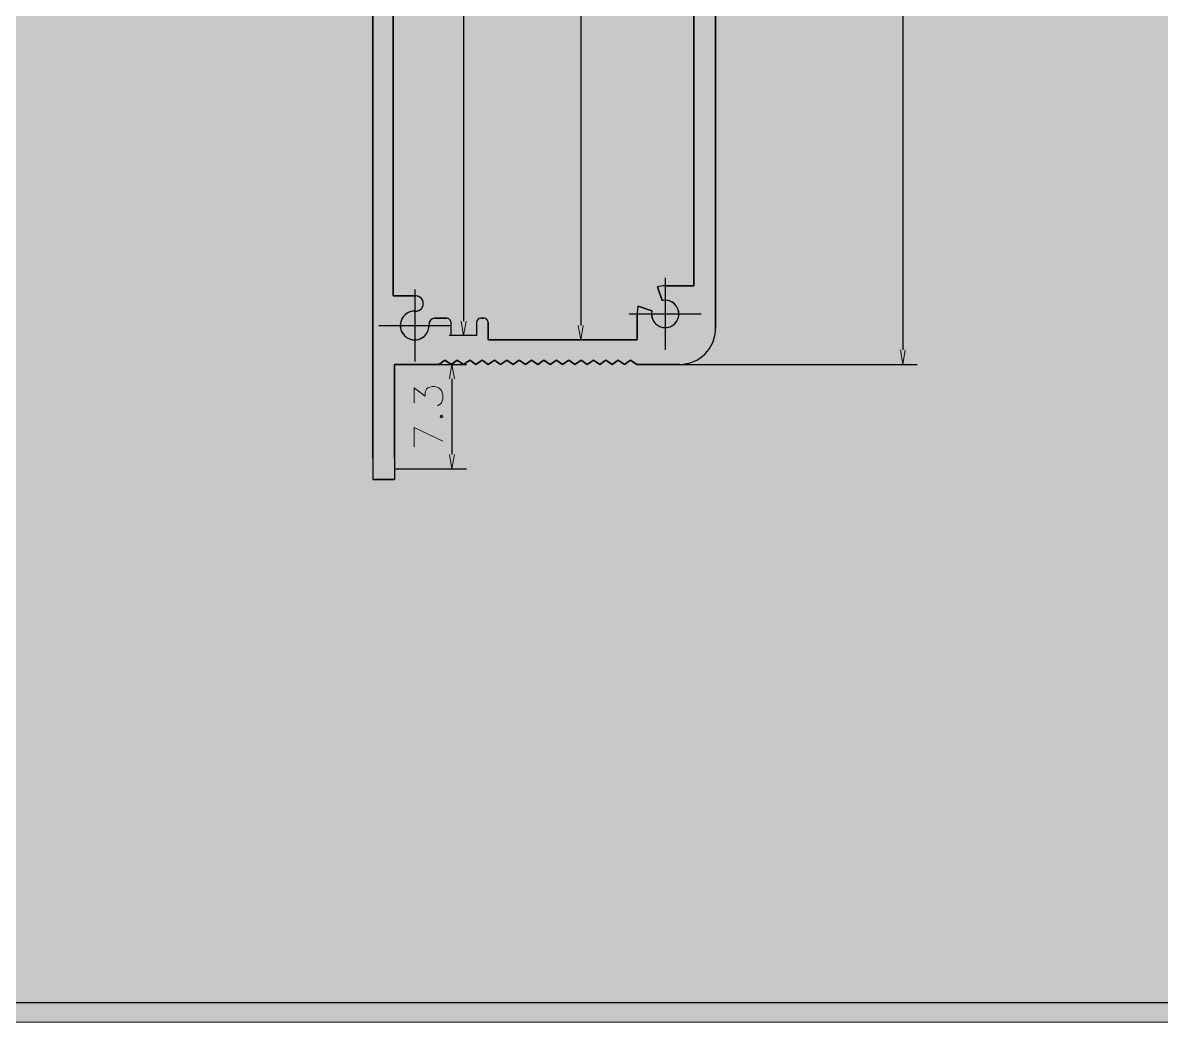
# Model space of a CAD drawing. Header units: inches. Extents: x 0 to 422, y 0 to 136.
# Drawn here: x 133.7 to 211.1, y 0 to 67.9 of the extents above; entities that cross this region are included whole.
import ezdxf

# ---------------------------------------------------------------- set-up
doc = ezdxf.new("R2010")
doc.units = ezdxf.units.IN
doc.header["$MEASUREMENT"] = 0
doc.layers.add('图层 1', color=7, linetype='Continuous')

# ---------------------------------------------------------------- blocks, each defined once
blk = doc.blocks.new('block 2')
at = {"layer": '图层 1', "lineweight": 0}
for points in [[(0, 0), (422.275, 0), (422.275, 135.819), (0, 135.819), (0, 0)], [(163.554, 47.635), (163.717, 46.656), (163.88, 47.635)], [(171.513, 47.341), (171.677, 46.362), (171.84, 47.341)], [(193.408, 45.677), (193.571, 44.698), (193.734, 45.677)], [(162.761, 43.72), (162.924, 44.698), (163.087, 43.72)], [(162.761, 38.581), (162.924, 37.603), (163.087, 38.581)]]:
    blk.add_lwpolyline(points, dxfattribs=at)
at = {"layer": '图层 1', "color": 3, "lineweight": 25, "true_color": 0x00ff00}
blk.add_lwpolyline([(4.456, 1.332), (417.819, 1.332), (417.819, 134.488), (4.456, 134.488), (4.456, 1.332)], dxfattribs=at)
at = {"layer": '图层 1', "color": 18, "lineweight": 25, "true_color": 0x000000}
for points in [[(157.551, 38.337), (157.551, 115.167)], [(157.551, 38.337), (157.551, 113.699)], [(193.571, 106.359), (193.571, 45.677)], [(171.677, 104.695), (171.677, 47.341)], [(180.845, 104.89), (180.845, 47.145)], [(180.845, 104.89), (180.845, 47.145)], [(163.717, 104.401), (163.717, 47.635)], [(160.462, 49.348), (158.921, 49.348), (158.921, 102.688), (160.462, 102.688)], [(158.921, 102.688), (158.921, 49.348)], [(179.376, 102.003), (179.376, 50.032)], [(179.376, 50.032), (179.376, 102.003)], [(177.419, 50.571), (177.419, 45.677)], [(160.389, 49.788), (160.389, 44.894)], [(176.886, 49.972), (176.886, 49.972)], [(176.886, 49.972), (176.886, 49.972)], [(176.886, 49.972), (177.206, 49.029)], [(177.206, 49.029), (176.886, 49.972)], [(176.974, 49.991), (176.974, 49.991)], [(177.062, 50.006), (177.062, 50.006)], [(177.151, 50.018), (177.151, 50.018)], [(177.24, 50.026), (177.24, 50.026)], [(177.329, 50.031), (177.329, 50.031)], [(177.419, 50.032), (177.419, 50.032)], [(179.376, 50.032), (177.419, 50.032)], [(177.419, 50.032), (179.376, 50.032)], [(158.921, 49.348), (160.462, 49.348)], [(160.462, 49.348), (160.462, 49.348)], [(160.462, 49.348), (160.462, 49.348)], [(160.907, 49.09), (160.907, 49.09)], [(177.206, 49.029), (177.206, 49.029)], [(177.419, 49.054), (177.419, 49.054)], [(160.389, 48.32), (160.389, 48.32)], [(160.437, 48.318), (160.437, 48.318)], [(160.437, 48.318), (160.437, 48.318)], [(160.462, 48.318), (160.462, 48.318)], [(160.907, 48.575), (160.907, 48.576)], [(174.972, 48.124), (179.866, 48.124)], [(175.511, 48.124), (175.511, 48.124)], [(175.511, 48.124), (175.511, 48.124)], [(175.511, 48.124), (175.511, 46.362)], [(175.511, 46.362), (175.511, 48.124)], [(175.512, 48.213), (175.512, 48.214)], [(175.517, 48.303), (175.517, 48.303)], [(175.526, 48.392), (175.526, 48.392)], [(175.537, 48.481), (175.537, 48.481)], [(175.552, 48.569), (175.552, 48.569)], [(175.571, 48.657), (175.571, 48.657)], [(176.514, 48.337), (175.571, 48.657)], [(175.571, 48.657), (176.514, 48.337)], [(176.514, 48.337), (176.514, 48.337)], [(178.224, 48.589), (178.224, 48.589)], [(157.942, 47.341), (162.836, 47.341)], [(159.542, 47.83), (159.542, 47.83)], [(161.365, 47.411), (161.365, 47.411)], [(161.365, 47.411), (161.365, 47.411)], [(161.417, 47.635), (161.417, 47.635)], [(161.756, 47.83), (161.756, 47.83)], [(161.756, 47.83), (161.756, 47.83)], [(162.591, 47.83), (161.756, 47.83)], [(161.756, 47.83), (162.591, 47.83)], [(162.591, 47.83), (162.591, 47.83)], [(162.591, 47.83), (162.591, 47.83)], [(162.803, 47.708), (162.803, 47.708)], [(162.836, 47.586), (162.836, 47.586)], [(162.836, 47.586), (162.836, 46.656)], [(164.598, 47.537), (164.598, 47.537)], [(164.598, 47.537), (164.598, 46.656)], [(164.637, 47.684), (164.637, 47.684)], [(164.891, 47.83), (164.891, 47.83)], [(164.891, 47.83), (164.891, 47.83)], [(165.087, 47.83), (164.891, 47.83)], [(165.087, 47.83), (165.087, 47.83)], [(165.087, 47.83), (165.087, 47.83)], [(165.341, 47.684), (165.341, 47.684)], [(165.381, 47.537), (165.381, 47.537)], [(165.381, 46.362), (165.381, 47.537)], [(176.614, 47.659), (176.614, 47.659)], [(178.224, 47.659), (178.224, 47.659)], [(159.542, 46.852), (159.542, 46.852)], [(161.237, 46.852), (161.237, 46.852)], [(163.717, 46.656), (162.738, 46.656)], [(164.598, 46.656), (162.836, 46.656)], [(177.419, 47.194), (177.419, 47.194)], [(180.845, 47.145), (180.845, 47.145)], [(160.389, 46.362), (160.389, 46.362)], [(165.381, 46.362), (175.511, 46.362)], [(175.511, 46.362), (165.772, 46.362)], [(170.641, 46.362), (172.655, 46.362)], [(180.517, 45.922), (180.517, 45.922)], [(162.445, 44.992), (162.024, 44.698)], [(162.445, 44.992), (162.024, 44.698)], [(162.865, 44.698), (162.445, 44.992)], [(162.445, 44.992), (162.865, 44.698)], [(163.286, 44.992), (162.865, 44.698)], [(163.286, 44.992), (162.865, 44.698)], [(163.707, 44.698), (163.286, 44.992)], [(163.286, 44.992), (163.707, 44.698)], [(164.128, 44.992), (163.707, 44.698)], [(164.128, 44.992), (163.707, 44.698)], [(164.549, 44.698), (164.128, 44.992)], [(164.128, 44.992), (164.549, 44.698)], [(164.97, 44.992), (164.549, 44.698)], [(164.97, 44.992), (164.549, 44.698)], [(165.39, 44.698), (164.97, 44.992)], [(164.97, 44.992), (165.39, 44.698)], [(165.811, 44.992), (165.39, 44.698)], [(165.811, 44.992), (165.39, 44.698)], [(166.232, 44.698), (165.811, 44.992)], [(165.811, 44.992), (166.232, 44.698)], [(166.653, 44.992), (166.232, 44.698)], [(166.653, 44.992), (166.232, 44.698)], [(167.074, 44.698), (166.653, 44.992)], [(166.653, 44.992), (167.074, 44.698)], [(167.495, 44.992), (167.074, 44.698)], [(167.495, 44.992), (167.074, 44.698)], [(167.916, 44.698), (167.495, 44.992)], [(167.495, 44.992), (167.916, 44.698)], [(168.336, 44.992), (167.916, 44.698)], [(168.336, 44.992), (167.916, 44.698)], [(168.757, 44.698), (168.336, 44.992)], [(168.336, 44.992), (168.757, 44.698)], [(169.178, 44.992), (168.757, 44.698)], [(169.178, 44.992), (168.757, 44.698)], [(169.599, 44.698), (169.178, 44.992)], [(169.178, 44.992), (169.599, 44.698)], [(170.02, 44.992), (169.599, 44.698)], [(170.02, 44.992), (169.599, 44.698)], [(170.441, 44.698), (170.02, 44.992)], [(170.02, 44.992), (170.441, 44.698)], [(170.862, 44.992), (170.441, 44.698)], [(170.862, 44.992), (170.441, 44.698)], [(171.282, 44.698), (170.862, 44.992)], [(170.862, 44.992), (171.282, 44.698)], [(171.703, 44.992), (171.282, 44.698)], [(171.703, 44.992), (171.282, 44.698)], [(172.124, 44.698), (171.703, 44.992)], [(171.703, 44.992), (172.124, 44.698)], [(172.545, 44.992), (172.124, 44.698)], [(172.545, 44.992), (172.124, 44.698)], [(172.966, 44.698), (172.545, 44.992)], [(172.545, 44.992), (172.966, 44.698)], [(173.387, 44.992), (172.966, 44.698)], [(173.387, 44.992), (172.966, 44.698)], [(173.807, 44.698), (173.387, 44.992)], [(173.387, 44.992), (173.807, 44.698)], [(174.228, 44.992), (173.807, 44.698)], [(174.228, 44.992), (173.807, 44.698)], [(174.649, 44.698), (174.228, 44.992)], [(174.228, 44.992), (174.649, 44.698)], [(175.07, 44.992), (174.649, 44.698)], [(175.07, 44.992), (174.649, 44.698)], [(175.491, 44.698), (175.07, 44.992)], [(175.07, 44.992), (175.491, 44.698)], [(159.019, 44.698), (159.019, 38.337)], [(162.024, 44.698), (159.019, 44.698)], [(159.019, 38.337), (159.019, 44.698)], [(162.024, 44.698), (159.019, 44.698)], [(159.019, 44.698), (163.903, 44.698)], [(178.398, 44.698), (175.491, 44.698)], [(178.398, 44.698), (175.491, 44.698)], [(176.944, 44.698), (194.55, 44.698)], [(178.398, 44.698), (178.398, 44.698)], [(178.398, 44.698), (178.398, 44.698)], [(162.924, 43.72), (162.924, 38.581)], [(157.551, 38.337), (157.551, 36.869)], [(159.019, 38.337), (159.019, 36.869)], [(159.019, 37.603), (163.903, 37.603)], [(159.019, 36.869), (157.551, 36.869)], [(159.019, 36.869), (157.551, 36.869)]]:
    blk.add_lwpolyline(points, dxfattribs=at)
at = {"layer": '图层 1', "color": 18, "lineweight": 9, "true_color": 0x000000}
for points in [[(160.355, 42.08), (160.355, 43.105), (161.101, 42.546), (161.101, 42.826), (161.194, 43.012), (161.287, 43.105), (161.567, 43.198), (161.753, 43.198), (162.033, 43.105), (162.219, 42.919), (162.313, 42.639), (162.313, 42.36), (162.219, 42.08), (162.126, 41.987), (161.94, 41.893)], [(162.313, 41.149), (162.219, 41.242), (162.126, 41.149), (162.219, 41.056), (162.313, 41.149)], [(162.313, 39.473), (160.355, 40.405), (160.355, 39.1)]]:
    blk.add_lwpolyline(points, dxfattribs=at)
at = {"layer": '图层 1', "color": 18, "lineweight": 25, "true_color": 0x000000}
for points, knots in [([(157.551, 38.337), (157.551, 38.337), (157.551, 113.699), (157.551, 113.699), (157.551, 113.699), (157.551, 38.337), (157.551, 38.337)], [0, 0, 0, 0, 1, 1, 1, 2, 2, 2, 2]), ([(180.845, 104.89), (180.845, 104.89), (180.845, 47.145), (180.845, 47.145), (180.845, 47.145), (180.845, 104.89), (180.845, 104.89)], [0, 0, 0, 0, 1, 1, 1, 2, 2, 2, 2]), ([(158.921, 102.688), (158.921, 102.688), (158.921, 49.348), (158.921, 49.348), (158.921, 49.348), (158.921, 102.688), (158.921, 102.688)], [0, 0, 0, 0, 1, 1, 1, 2, 2, 2, 2]), ([(179.376, 50.032), (179.376, 50.032), (179.376, 102.003), (179.376, 102.003), (179.376, 102.003), (179.376, 50.032), (179.376, 50.032)], [0, 0, 0, 0, 1, 1, 1, 2, 2, 2, 2]), ([(177.206, 49.029), (177.206, 49.029), (176.886, 49.972), (176.886, 49.972), (176.886, 49.972), (177.206, 49.029), (177.206, 49.029)], [0, 0, 0, 0, 1, 1, 1, 2, 2, 2, 2]), ([(177.419, 50.032), (177.419, 50.032), (179.376, 50.032), (179.376, 50.032), (179.376, 50.032), (177.419, 50.032), (177.419, 50.032)], [0, 0, 0, 0, 1, 1, 1, 2, 2, 2, 2]), ([(158.921, 49.348), (158.921, 49.348), (160.462, 49.348), (160.462, 49.348), (160.462, 49.348), (158.921, 49.348), (158.921, 49.348)], [0, 0, 0, 0, 1, 1, 1, 2, 2, 2, 2]), ([(160.437, 48.318), (160.721, 48.305), (160.962, 48.524), (160.976, 48.808), (160.989, 49.092), (160.771, 49.333), (160.487, 49.347), (160.478, 49.347), (160.47, 49.348), (160.462, 49.348)], [0, 0, 0, 0, 1, 1, 1, 2, 2, 2, 3, 3, 3, 3]), ([(160.437, 48.318), (160.721, 48.305), (160.962, 48.524), (160.976, 48.808), (160.989, 49.092), (160.771, 49.333), (160.487, 49.347), (160.478, 49.347), (160.47, 49.348), (160.462, 49.348)], [0, 0, 0, 0, 1, 1, 1, 2, 2, 2, 3, 3, 3, 3]), ([(160.437, 48.318), (160.721, 48.305), (160.962, 48.524), (160.976, 48.808), (160.989, 49.092), (160.771, 49.333), (160.487, 49.347), (160.478, 49.347), (160.47, 49.348), (160.462, 49.348)], [0, 0, 0, 0, 1, 1, 1, 2, 2, 2, 3, 3, 3, 3]), ([(160.437, 48.318), (160.721, 48.305), (160.962, 48.524), (160.976, 48.808), (160.989, 49.092), (160.771, 49.333), (160.487, 49.347), (160.478, 49.347), (160.47, 49.348), (160.462, 49.348)], [0, 0, 0, 0, 1, 1, 1, 2, 2, 2, 3, 3, 3, 3]), ([(160.437, 48.318), (160.721, 48.305), (160.962, 48.524), (160.976, 48.808), (160.989, 49.092), (160.771, 49.333), (160.487, 49.347), (160.478, 49.347), (160.47, 49.348), (160.462, 49.348)], [0, 0, 0, 0, 1, 1, 1, 2, 2, 2, 3, 3, 3, 3]), ([(160.437, 48.318), (160.721, 48.305), (160.962, 48.524), (160.976, 48.808), (160.989, 49.092), (160.771, 49.333), (160.487, 49.347), (160.478, 49.347), (160.47, 49.348), (160.462, 49.348)], [0, 0, 0, 0, 1, 1, 1, 2, 2, 2, 3, 3, 3, 3]), ([(160.437, 48.318), (160.721, 48.305), (160.962, 48.524), (160.976, 48.808), (160.989, 49.092), (160.771, 49.333), (160.487, 49.347), (160.478, 49.347), (160.47, 49.348), (160.462, 49.348)], [0, 0, 0, 0, 1, 1, 1, 2, 2, 2, 3, 3, 3, 3]), ([(160.437, 48.318), (160.445, 48.318), (160.453, 48.318), (160.462, 48.318), (160.746, 48.318), (160.976, 48.548), (160.976, 48.833), (160.976, 49.117), (160.746, 49.348), (160.462, 49.348)], [0, 0, 0, 0, 1, 1, 1, 2, 2, 2, 3, 3, 3, 3]), ([(160.437, 48.318), (160.721, 48.305), (160.962, 48.524), (160.976, 48.808), (160.989, 49.092), (160.771, 49.333), (160.487, 49.347), (160.478, 49.347), (160.47, 49.348), (160.462, 49.348)], [0, 0, 0, 0, 1, 1, 1, 2, 2, 2, 3, 3, 3, 3]), ([(160.437, 48.318), (160.445, 48.318), (160.453, 48.318), (160.462, 48.318), (160.746, 48.318), (160.976, 48.548), (160.976, 48.833), (160.976, 49.117), (160.746, 49.348), (160.462, 49.348)], [0, 0, 0, 0, 1, 1, 1, 2, 2, 2, 3, 3, 3, 3]), ([(176.514, 48.337), (176.396, 47.837), (176.706, 47.337), (177.206, 47.219), (177.706, 47.101), (178.207, 47.411), (178.324, 47.911), (178.442, 48.411), (178.132, 48.911), (177.632, 49.029), (177.492, 49.062), (177.346, 49.062), (177.206, 49.029)], [0, 0, 0, 0, 1, 1, 1, 2, 2, 2, 3, 3, 3, 4, 4, 4, 4]), ([(176.514, 48.337), (176.396, 47.837), (176.706, 47.337), (177.206, 47.219), (177.706, 47.101), (178.207, 47.411), (178.324, 47.911), (178.442, 48.411), (178.132, 48.911), (177.632, 49.029), (177.492, 49.062), (177.346, 49.062), (177.206, 49.029)], [0, 0, 0, 0, 1, 1, 1, 2, 2, 2, 3, 3, 3, 4, 4, 4, 4]), ([(176.514, 48.337), (176.396, 47.837), (176.706, 47.337), (177.206, 47.219), (177.706, 47.101), (178.207, 47.411), (178.324, 47.911), (178.442, 48.411), (178.132, 48.911), (177.632, 49.029), (177.492, 49.062), (177.346, 49.062), (177.206, 49.029)], [0, 0, 0, 0, 1, 1, 1, 2, 2, 2, 3, 3, 3, 4, 4, 4, 4]), ([(176.514, 48.337), (176.396, 47.837), (176.706, 47.337), (177.206, 47.219), (177.706, 47.101), (178.207, 47.411), (178.324, 47.911), (178.442, 48.411), (178.132, 48.911), (177.632, 49.029), (177.492, 49.062), (177.346, 49.062), (177.206, 49.029)], [0, 0, 0, 0, 1, 1, 1, 2, 2, 2, 3, 3, 3, 4, 4, 4, 4]), ([(176.514, 48.337), (176.396, 47.837), (176.706, 47.337), (177.206, 47.219), (177.706, 47.101), (178.207, 47.411), (178.324, 47.911), (178.442, 48.411), (178.132, 48.911), (177.632, 49.029), (177.492, 49.062), (177.346, 49.062), (177.206, 49.029)], [0, 0, 0, 0, 1, 1, 1, 2, 2, 2, 3, 3, 3, 4, 4, 4, 4]), ([(176.514, 48.337), (176.396, 47.837), (176.706, 47.337), (177.206, 47.219), (177.706, 47.101), (178.207, 47.411), (178.324, 47.911), (178.442, 48.411), (178.132, 48.911), (177.632, 49.029), (177.492, 49.062), (177.346, 49.062), (177.206, 49.029)], [0, 0, 0, 0, 1, 1, 1, 2, 2, 2, 3, 3, 3, 4, 4, 4, 4]), ([(176.514, 48.337), (176.396, 47.837), (176.706, 47.337), (177.206, 47.219), (177.706, 47.101), (178.207, 47.411), (178.324, 47.911), (178.442, 48.411), (178.132, 48.911), (177.632, 49.029), (177.492, 49.062), (177.346, 49.062), (177.206, 49.029)], [0, 0, 0, 0, 1, 1, 1, 2, 2, 2, 3, 3, 3, 4, 4, 4, 4]), ([(176.514, 48.337), (176.396, 47.837), (176.706, 47.337), (177.206, 47.219), (177.706, 47.101), (178.207, 47.411), (178.324, 47.911), (178.442, 48.411), (178.132, 48.911), (177.632, 49.029), (177.492, 49.062), (177.346, 49.062), (177.206, 49.029)], [0, 0, 0, 0, 1, 1, 1, 2, 2, 2, 3, 3, 3, 4, 4, 4, 4]), ([(176.514, 48.337), (176.481, 48.197), (176.481, 48.051), (176.514, 47.911), (176.632, 47.411), (177.132, 47.101), (177.632, 47.219), (178.132, 47.337), (178.442, 47.837), (178.324, 48.337), (178.207, 48.837), (177.706, 49.147), (177.206, 49.029)], [0, 0, 0, 0, 1, 1, 1, 2, 2, 2, 3, 3, 3, 4, 4, 4, 4]), ([(176.514, 48.337), (176.481, 48.197), (176.481, 48.051), (176.514, 47.911), (176.632, 47.411), (177.132, 47.101), (177.632, 47.219), (178.132, 47.337), (178.442, 47.837), (178.324, 48.337), (178.207, 48.837), (177.706, 49.147), (177.206, 49.029)], [0, 0, 0, 0, 1, 1, 1, 2, 2, 2, 3, 3, 3, 4, 4, 4, 4]), ([(160.437, 48.318), (160.397, 48.321), (160.358, 48.32), (160.319, 48.317), (159.78, 48.279), (159.374, 47.81), (159.413, 47.271), (159.451, 46.732), (159.92, 46.326), (160.459, 46.365), (160.998, 46.403), (161.404, 46.872), (161.365, 47.411)], [0, 0, 0, 0, 1, 1, 1, 2, 2, 2, 3, 3, 3, 4, 4, 4, 4]), ([(160.437, 48.318), (160.397, 48.321), (160.358, 48.32), (160.319, 48.317), (159.78, 48.279), (159.374, 47.81), (159.413, 47.271), (159.451, 46.732), (159.92, 46.326), (160.459, 46.365), (160.998, 46.403), (161.404, 46.872), (161.365, 47.411)], [0, 0, 0, 0, 1, 1, 1, 2, 2, 2, 3, 3, 3, 4, 4, 4, 4]), ([(160.437, 48.318), (159.897, 48.345), (159.438, 47.929), (159.411, 47.389), (159.385, 46.848), (159.802, 46.39), (160.342, 46.363), (160.881, 46.337), (161.34, 46.754), (161.367, 47.294), (161.369, 47.333), (161.368, 47.372), (161.365, 47.411)], [0, 0, 0, 0, 1, 1, 1, 2, 2, 2, 3, 3, 3, 4, 4, 4, 4]), ([(160.437, 48.318), (159.897, 48.345), (159.438, 47.929), (159.411, 47.389), (159.385, 46.848), (159.802, 46.39), (160.342, 46.363), (160.881, 46.337), (161.34, 46.754), (161.367, 47.294), (161.369, 47.333), (161.368, 47.372), (161.365, 47.411)], [0, 0, 0, 0, 1, 1, 1, 2, 2, 2, 3, 3, 3, 4, 4, 4, 4]), ([(160.437, 48.318), (159.897, 48.345), (159.438, 47.929), (159.411, 47.389), (159.385, 46.848), (159.802, 46.39), (160.342, 46.363), (160.881, 46.337), (161.34, 46.754), (161.367, 47.294), (161.369, 47.333), (161.368, 47.372), (161.365, 47.411)], [0, 0, 0, 0, 1, 1, 1, 2, 2, 2, 3, 3, 3, 4, 4, 4, 4]), ([(160.437, 48.318), (159.897, 48.345), (159.438, 47.929), (159.411, 47.389), (159.385, 46.848), (159.802, 46.39), (160.342, 46.363), (160.881, 46.337), (161.34, 46.754), (161.367, 47.294), (161.369, 47.333), (161.368, 47.372), (161.365, 47.411)], [0, 0, 0, 0, 1, 1, 1, 2, 2, 2, 3, 3, 3, 4, 4, 4, 4]), ([(160.437, 48.318), (159.897, 48.345), (159.438, 47.929), (159.411, 47.389), (159.385, 46.848), (159.802, 46.39), (160.342, 46.363), (160.881, 46.337), (161.34, 46.754), (161.367, 47.294), (161.369, 47.333), (161.368, 47.372), (161.365, 47.411)], [0, 0, 0, 0, 1, 1, 1, 2, 2, 2, 3, 3, 3, 4, 4, 4, 4]), ([(160.437, 48.318), (159.897, 48.345), (159.438, 47.929), (159.411, 47.389), (159.385, 46.848), (159.802, 46.39), (160.342, 46.363), (160.881, 46.337), (161.34, 46.754), (161.367, 47.294), (161.369, 47.333), (161.368, 47.372), (161.365, 47.411)], [0, 0, 0, 0, 1, 1, 1, 2, 2, 2, 3, 3, 3, 4, 4, 4, 4]), ([(160.437, 48.318), (159.897, 48.345), (159.438, 47.929), (159.411, 47.389), (159.385, 46.848), (159.802, 46.39), (160.342, 46.363), (160.881, 46.337), (161.34, 46.754), (161.367, 47.294), (161.369, 47.333), (161.368, 47.372), (161.365, 47.411)], [0, 0, 0, 0, 1, 1, 1, 2, 2, 2, 3, 3, 3, 4, 4, 4, 4]), ([(160.437, 48.318), (159.897, 48.345), (159.438, 47.929), (159.411, 47.389), (159.385, 46.848), (159.802, 46.39), (160.342, 46.363), (160.881, 46.337), (161.34, 46.754), (161.367, 47.294), (161.369, 47.333), (161.368, 47.372), (161.365, 47.411)], [0, 0, 0, 0, 1, 1, 1, 2, 2, 2, 3, 3, 3, 4, 4, 4, 4]), ([(175.511, 46.362), (175.511, 46.362), (175.511, 48.124), (175.511, 48.124), (175.511, 48.124), (175.511, 46.362), (175.511, 46.362)], [0, 0, 0, 0, 1, 1, 1, 2, 2, 2, 2]), ([(175.571, 48.657), (175.571, 48.657), (176.514, 48.337), (176.514, 48.337), (176.514, 48.337), (175.571, 48.657), (175.571, 48.657)], [0, 0, 0, 0, 1, 1, 1, 2, 2, 2, 2]), ([(161.756, 47.83), (161.747, 47.83), (161.737, 47.83), (161.728, 47.829), (161.512, 47.814), (161.35, 47.627), (161.365, 47.411)], [0, 0, 0, 0, 1, 1, 1, 2, 2, 2, 2]), ([(161.756, 47.83), (161.747, 47.83), (161.737, 47.83), (161.728, 47.829), (161.512, 47.814), (161.35, 47.627), (161.365, 47.411)], [0, 0, 0, 0, 1, 1, 1, 2, 2, 2, 2]), ([(161.756, 47.83), (161.54, 47.83), (161.364, 47.655), (161.364, 47.439), (161.364, 47.43), (161.365, 47.42), (161.365, 47.411)], [0, 0, 0, 0, 1, 1, 1, 2, 2, 2, 2]), ([(161.756, 47.83), (161.54, 47.83), (161.364, 47.655), (161.364, 47.439), (161.364, 47.43), (161.365, 47.42), (161.365, 47.411)], [0, 0, 0, 0, 1, 1, 1, 2, 2, 2, 2]), ([(161.756, 47.83), (161.54, 47.83), (161.364, 47.655), (161.364, 47.439), (161.364, 47.43), (161.365, 47.42), (161.365, 47.411)], [0, 0, 0, 0, 1, 1, 1, 2, 2, 2, 2]), ([(161.756, 47.83), (161.54, 47.83), (161.364, 47.655), (161.364, 47.439), (161.364, 47.43), (161.365, 47.42), (161.365, 47.411)], [0, 0, 0, 0, 1, 1, 1, 2, 2, 2, 2]), ([(161.756, 47.83), (161.54, 47.83), (161.364, 47.655), (161.364, 47.439), (161.364, 47.43), (161.365, 47.42), (161.365, 47.411)], [0, 0, 0, 0, 1, 1, 1, 2, 2, 2, 2]), ([(161.756, 47.83), (161.54, 47.83), (161.364, 47.655), (161.364, 47.439), (161.364, 47.43), (161.365, 47.42), (161.365, 47.411)], [0, 0, 0, 0, 1, 1, 1, 2, 2, 2, 2]), ([(161.756, 47.83), (161.54, 47.83), (161.364, 47.655), (161.364, 47.439), (161.364, 47.43), (161.365, 47.42), (161.365, 47.411)], [0, 0, 0, 0, 1, 1, 1, 2, 2, 2, 2]), ([(161.756, 47.83), (161.54, 47.83), (161.364, 47.655), (161.364, 47.439), (161.364, 47.43), (161.365, 47.42), (161.365, 47.411)], [0, 0, 0, 0, 1, 1, 1, 2, 2, 2, 2]), ([(161.756, 47.83), (161.756, 47.83), (162.591, 47.83), (162.591, 47.83), (162.591, 47.83), (161.756, 47.83), (161.756, 47.83)], [0, 0, 0, 0, 1, 1, 1, 2, 2, 2, 2]), ([(164.891, 47.83), (164.891, 47.83), (165.087, 47.83), (165.087, 47.83), (165.087, 47.83), (164.891, 47.83), (164.891, 47.83)], [0, 0, 0, 0, 1, 1, 1, 2, 2, 2, 2]), ([(165.381, 47.537), (165.381, 47.537), (165.381, 46.362), (165.381, 46.362), (165.381, 46.362), (165.381, 47.537), (165.381, 47.537)], [0, 0, 0, 0, 1, 1, 1, 2, 2, 2, 2]), ([(165.381, 46.362), (165.381, 46.362), (175.119, 46.362), (175.119, 46.362), (175.119, 46.362), (165.381, 46.362), (165.381, 46.362)], [0, 0, 0, 0, 1, 1, 1, 2, 2, 2, 2]), ([(162.445, 44.992), (162.445, 44.992), (162.024, 44.698), (162.024, 44.698), (162.024, 44.698), (162.445, 44.992), (162.445, 44.992)], [0, 0, 0, 0, 1, 1, 1, 2, 2, 2, 2]), ([(162.865, 44.698), (162.865, 44.698), (162.445, 44.992), (162.445, 44.992), (162.445, 44.992), (162.865, 44.698), (162.865, 44.698)], [0, 0, 0, 0, 1, 1, 1, 2, 2, 2, 2]), ([(163.286, 44.992), (163.286, 44.992), (162.865, 44.698), (162.865, 44.698), (162.865, 44.698), (163.286, 44.992), (163.286, 44.992)], [0, 0, 0, 0, 1, 1, 1, 2, 2, 2, 2]), ([(163.707, 44.698), (163.707, 44.698), (163.286, 44.992), (163.286, 44.992), (163.286, 44.992), (163.707, 44.698), (163.707, 44.698)], [0, 0, 0, 0, 1, 1, 1, 2, 2, 2, 2]), ([(164.128, 44.992), (164.128, 44.992), (163.707, 44.698), (163.707, 44.698), (163.707, 44.698), (164.128, 44.992), (164.128, 44.992)], [0, 0, 0, 0, 1, 1, 1, 2, 2, 2, 2]), ([(164.549, 44.698), (164.549, 44.698), (164.128, 44.992), (164.128, 44.992), (164.128, 44.992), (164.549, 44.698), (164.549, 44.698)], [0, 0, 0, 0, 1, 1, 1, 2, 2, 2, 2]), ([(164.97, 44.992), (164.97, 44.992), (164.549, 44.698), (164.549, 44.698), (164.549, 44.698), (164.97, 44.992), (164.97, 44.992)], [0, 0, 0, 0, 1, 1, 1, 2, 2, 2, 2]), ([(165.39, 44.698), (165.39, 44.698), (164.97, 44.992), (164.97, 44.992), (164.97, 44.992), (165.39, 44.698), (165.39, 44.698)], [0, 0, 0, 0, 1, 1, 1, 2, 2, 2, 2]), ([(165.811, 44.992), (165.811, 44.992), (165.39, 44.698), (165.39, 44.698), (165.39, 44.698), (165.811, 44.992), (165.811, 44.992)], [0, 0, 0, 0, 1, 1, 1, 2, 2, 2, 2]), ([(166.232, 44.698), (166.232, 44.698), (165.811, 44.992), (165.811, 44.992), (165.811, 44.992), (166.232, 44.698), (166.232, 44.698)], [0, 0, 0, 0, 1, 1, 1, 2, 2, 2, 2]), ([(166.653, 44.992), (166.653, 44.992), (166.232, 44.698), (166.232, 44.698), (166.232, 44.698), (166.653, 44.992), (166.653, 44.992)], [0, 0, 0, 0, 1, 1, 1, 2, 2, 2, 2]), ([(167.074, 44.698), (167.074, 44.698), (166.653, 44.992), (166.653, 44.992), (166.653, 44.992), (167.074, 44.698), (167.074, 44.698)], [0, 0, 0, 0, 1, 1, 1, 2, 2, 2, 2]), ([(167.495, 44.992), (167.495, 44.992), (167.074, 44.698), (167.074, 44.698), (167.074, 44.698), (167.495, 44.992), (167.495, 44.992)], [0, 0, 0, 0, 1, 1, 1, 2, 2, 2, 2]), ([(167.916, 44.698), (167.916, 44.698), (167.495, 44.992), (167.495, 44.992), (167.495, 44.992), (167.916, 44.698), (167.916, 44.698)], [0, 0, 0, 0, 1, 1, 1, 2, 2, 2, 2]), ([(168.336, 44.992), (168.336, 44.992), (167.916, 44.698), (167.916, 44.698), (167.916, 44.698), (168.336, 44.992), (168.336, 44.992)], [0, 0, 0, 0, 1, 1, 1, 2, 2, 2, 2]), ([(168.757, 44.698), (168.757, 44.698), (168.336, 44.992), (168.336, 44.992), (168.336, 44.992), (168.757, 44.698), (168.757, 44.698)], [0, 0, 0, 0, 1, 1, 1, 2, 2, 2, 2]), ([(169.178, 44.992), (169.178, 44.992), (168.757, 44.698), (168.757, 44.698), (168.757, 44.698), (169.178, 44.992), (169.178, 44.992)], [0, 0, 0, 0, 1, 1, 1, 2, 2, 2, 2]), ([(169.599, 44.698), (169.599, 44.698), (169.178, 44.992), (169.178, 44.992), (169.178, 44.992), (169.599, 44.698), (169.599, 44.698)], [0, 0, 0, 0, 1, 1, 1, 2, 2, 2, 2]), ([(170.02, 44.992), (170.02, 44.992), (169.599, 44.698), (169.599, 44.698), (169.599, 44.698), (170.02, 44.992), (170.02, 44.992)], [0, 0, 0, 0, 1, 1, 1, 2, 2, 2, 2]), ([(170.441, 44.698), (170.441, 44.698), (170.02, 44.992), (170.02, 44.992), (170.02, 44.992), (170.441, 44.698), (170.441, 44.698)], [0, 0, 0, 0, 1, 1, 1, 2, 2, 2, 2]), ([(170.862, 44.992), (170.862, 44.992), (170.441, 44.698), (170.441, 44.698), (170.441, 44.698), (170.862, 44.992), (170.862, 44.992)], [0, 0, 0, 0, 1, 1, 1, 2, 2, 2, 2]), ([(171.282, 44.698), (171.282, 44.698), (170.862, 44.992), (170.862, 44.992), (170.862, 44.992), (171.282, 44.698), (171.282, 44.698)], [0, 0, 0, 0, 1, 1, 1, 2, 2, 2, 2]), ([(171.703, 44.992), (171.703, 44.992), (171.282, 44.698), (171.282, 44.698), (171.282, 44.698), (171.703, 44.992), (171.703, 44.992)], [0, 0, 0, 0, 1, 1, 1, 2, 2, 2, 2]), ([(172.124, 44.698), (172.124, 44.698), (171.703, 44.992), (171.703, 44.992), (171.703, 44.992), (172.124, 44.698), (172.124, 44.698)], [0, 0, 0, 0, 1, 1, 1, 2, 2, 2, 2]), ([(172.545, 44.992), (172.545, 44.992), (172.124, 44.698), (172.124, 44.698), (172.124, 44.698), (172.545, 44.992), (172.545, 44.992)], [0, 0, 0, 0, 1, 1, 1, 2, 2, 2, 2]), ([(172.966, 44.698), (172.966, 44.698), (172.545, 44.992), (172.545, 44.992), (172.545, 44.992), (172.966, 44.698), (172.966, 44.698)], [0, 0, 0, 0, 1, 1, 1, 2, 2, 2, 2]), ([(173.387, 44.992), (173.387, 44.992), (172.966, 44.698), (172.966, 44.698), (172.966, 44.698), (173.387, 44.992), (173.387, 44.992)], [0, 0, 0, 0, 1, 1, 1, 2, 2, 2, 2]), ([(173.807, 44.698), (173.807, 44.698), (173.387, 44.992), (173.387, 44.992), (173.387, 44.992), (173.807, 44.698), (173.807, 44.698)], [0, 0, 0, 0, 1, 1, 1, 2, 2, 2, 2]), ([(174.228, 44.992), (174.228, 44.992), (173.807, 44.698), (173.807, 44.698), (173.807, 44.698), (174.228, 44.992), (174.228, 44.992)], [0, 0, 0, 0, 1, 1, 1, 2, 2, 2, 2]), ([(174.649, 44.698), (174.649, 44.698), (174.228, 44.992), (174.228, 44.992), (174.228, 44.992), (174.649, 44.698), (174.649, 44.698)], [0, 0, 0, 0, 1, 1, 1, 2, 2, 2, 2]), ([(175.07, 44.992), (175.07, 44.992), (174.649, 44.698), (174.649, 44.698), (174.649, 44.698), (175.07, 44.992), (175.07, 44.992)], [0, 0, 0, 0, 1, 1, 1, 2, 2, 2, 2]), ([(175.491, 44.698), (175.491, 44.698), (175.07, 44.992), (175.07, 44.992), (175.07, 44.992), (175.491, 44.698), (175.491, 44.698)], [0, 0, 0, 0, 1, 1, 1, 2, 2, 2, 2]), ([(162.024, 44.698), (162.024, 44.698), (159.019, 44.698), (159.019, 44.698), (159.019, 44.698), (162.024, 44.698), (162.024, 44.698)], [0, 0, 0, 0, 1, 1, 1, 2, 2, 2, 2]), ([(159.019, 44.698), (159.019, 44.698), (159.019, 38.337), (159.019, 38.337), (159.019, 38.337), (159.019, 44.698), (159.019, 44.698)], [0, 0, 0, 0, 1, 1, 1, 2, 2, 2, 2]), ([(178.398, 44.698), (178.398, 44.698), (175.491, 44.698), (175.491, 44.698), (175.491, 44.698), (178.398, 44.698), (178.398, 44.698)], [0, 0, 0, 0, 1, 1, 1, 2, 2, 2, 2]), ([(159.019, 36.869), (159.019, 36.869), (157.551, 36.869), (157.551, 36.869), (157.551, 36.869), (159.019, 36.869), (159.019, 36.869)], [0, 0, 0, 0, 1, 1, 1, 2, 2, 2, 2])]:
    blk.add_open_spline(points, degree=3, knots=knots, dxfattribs=at)
for points in [[(177.419, 50.032), (177.24, 50.032), (177.061, 50.012), (176.886, 49.972)], [(177.419, 50.032), (177.24, 50.032), (177.061, 50.012), (176.886, 49.972)], [(177.419, 50.032), (177.24, 50.032), (177.061, 50.012), (176.886, 49.972)], [(177.419, 50.032), (177.24, 50.032), (177.061, 50.012), (176.886, 49.972)], [(177.419, 50.032), (177.24, 50.032), (177.061, 50.012), (176.886, 49.972)], [(177.419, 50.032), (177.24, 50.032), (177.061, 50.012), (176.886, 49.972)], [(177.419, 50.032), (177.24, 50.032), (177.061, 50.012), (176.886, 49.972)], [(177.419, 50.032), (177.24, 50.032), (177.061, 50.012), (176.886, 49.972)], [(177.419, 50.032), (177.24, 50.032), (177.061, 50.012), (176.886, 49.972)], [(177.419, 50.032), (177.24, 50.032), (177.061, 50.012), (176.886, 49.972)], [(175.571, 48.657), (175.531, 48.482), (175.511, 48.303), (175.511, 48.124)], [(175.571, 48.657), (175.531, 48.482), (175.511, 48.303), (175.511, 48.124)], [(175.571, 48.657), (175.531, 48.482), (175.511, 48.303), (175.511, 48.124)], [(175.571, 48.657), (175.531, 48.482), (175.511, 48.303), (175.511, 48.124)], [(175.571, 48.657), (175.531, 48.482), (175.511, 48.303), (175.511, 48.124)], [(175.571, 48.657), (175.531, 48.482), (175.511, 48.303), (175.511, 48.124)], [(175.571, 48.657), (175.531, 48.482), (175.511, 48.303), (175.511, 48.124)], [(175.571, 48.657), (175.531, 48.482), (175.511, 48.303), (175.511, 48.124)], [(175.571, 48.657), (175.531, 48.482), (175.511, 48.303), (175.511, 48.124)], [(175.571, 48.657), (175.531, 48.482), (175.511, 48.303), (175.511, 48.124)], [(162.836, 47.586), (162.836, 47.721), (162.726, 47.83), (162.591, 47.83)], [(162.836, 47.586), (162.836, 47.721), (162.726, 47.83), (162.591, 47.83)], [(162.836, 47.586), (162.836, 47.721), (162.726, 47.83), (162.591, 47.83)], [(162.836, 47.586), (162.836, 47.721), (162.726, 47.83), (162.591, 47.83)], [(162.836, 47.586), (162.836, 47.721), (162.726, 47.83), (162.591, 47.83)], [(162.836, 47.586), (162.836, 47.721), (162.726, 47.83), (162.591, 47.83)], [(162.836, 47.586), (162.836, 47.721), (162.726, 47.83), (162.591, 47.83)], [(162.836, 47.586), (162.836, 47.721), (162.726, 47.83), (162.591, 47.83)], [(162.836, 47.586), (162.836, 47.721), (162.726, 47.83), (162.591, 47.83)], [(162.836, 47.586), (162.836, 47.721), (162.726, 47.83), (162.591, 47.83)], [(164.891, 47.83), (164.729, 47.83), (164.598, 47.699), (164.598, 47.537)], [(164.891, 47.83), (164.729, 47.83), (164.598, 47.699), (164.598, 47.537)], [(164.891, 47.83), (164.729, 47.83), (164.598, 47.699), (164.598, 47.537)], [(164.891, 47.83), (164.729, 47.83), (164.598, 47.699), (164.598, 47.537)], [(164.891, 47.83), (164.729, 47.83), (164.598, 47.699), (164.598, 47.537)], [(164.891, 47.83), (164.729, 47.83), (164.598, 47.699), (164.598, 47.537)], [(164.891, 47.83), (164.729, 47.83), (164.598, 47.699), (164.598, 47.537)], [(164.891, 47.83), (164.729, 47.83), (164.598, 47.699), (164.598, 47.537)], [(164.891, 47.83), (164.729, 47.83), (164.598, 47.699), (164.598, 47.537)], [(165.381, 47.537), (165.381, 47.699), (165.249, 47.83), (165.087, 47.83)], [(165.381, 47.537), (165.381, 47.699), (165.249, 47.83), (165.087, 47.83)], [(165.381, 47.537), (165.381, 47.699), (165.249, 47.83), (165.087, 47.83)], [(165.381, 47.537), (165.381, 47.699), (165.249, 47.83), (165.087, 47.83)], [(165.381, 47.537), (165.381, 47.699), (165.249, 47.83), (165.087, 47.83)], [(165.381, 47.537), (165.381, 47.699), (165.249, 47.83), (165.087, 47.83)], [(165.381, 47.537), (165.381, 47.699), (165.249, 47.83), (165.087, 47.83)], [(165.381, 47.537), (165.381, 47.699), (165.249, 47.83), (165.087, 47.83)], [(165.381, 47.537), (165.381, 47.699), (165.249, 47.83), (165.087, 47.83)], [(178.398, 44.698), (179.749, 44.698), (180.845, 45.794), (180.845, 47.145)], [(178.398, 44.698), (179.749, 44.698), (180.845, 45.794), (180.845, 47.145)], [(178.398, 44.698), (179.749, 44.698), (180.845, 45.794), (180.845, 47.145)], [(178.398, 44.698), (179.749, 44.698), (180.845, 45.794), (180.845, 47.145)], [(178.398, 44.698), (179.749, 44.698), (180.845, 45.794), (180.845, 47.145)], [(178.398, 44.698), (179.749, 44.698), (180.845, 45.794), (180.845, 47.145)], [(178.398, 44.698), (179.749, 44.698), (180.845, 45.794), (180.845, 47.145)], [(178.398, 44.698), (179.749, 44.698), (180.845, 45.794), (180.845, 47.145)], [(178.398, 44.698), (179.749, 44.698), (180.845, 45.794), (180.845, 47.145)], [(178.398, 44.698), (179.749, 44.698), (180.845, 45.794), (180.845, 47.145)]]:
    blk.add_open_spline(points, degree=3, dxfattribs=at)

msp = doc.modelspace()

# ---------------------------------------------------------------- hatches: boundary and pattern name
at = {"layer": '图层 1', "true_color": 0xffffff}
h = msp.add_hatch(color=7, dxfattribs=at)
h.dxf.hatch_style = 2
h.paths.add_polyline_path([(0, 0), (422.275, 0), (422.275, 135.819), (0, 135.819)])

# ---------------------------------------------------------------- linework, layer by layer
at = {"layer": '图层 1', "lineweight": 0}
msp.add_lwpolyline([(0, 0), (422.275, 0), (422.275, 135.819), (0, 135.819)], dxfattribs=at)

# ---------------------------------------------------------------- block references
at = {"layer": '图层 1'}
msp.add_blockref('block 2', (0, 0), dxfattribs=at)

doc.saveas('drawing.dxf')
